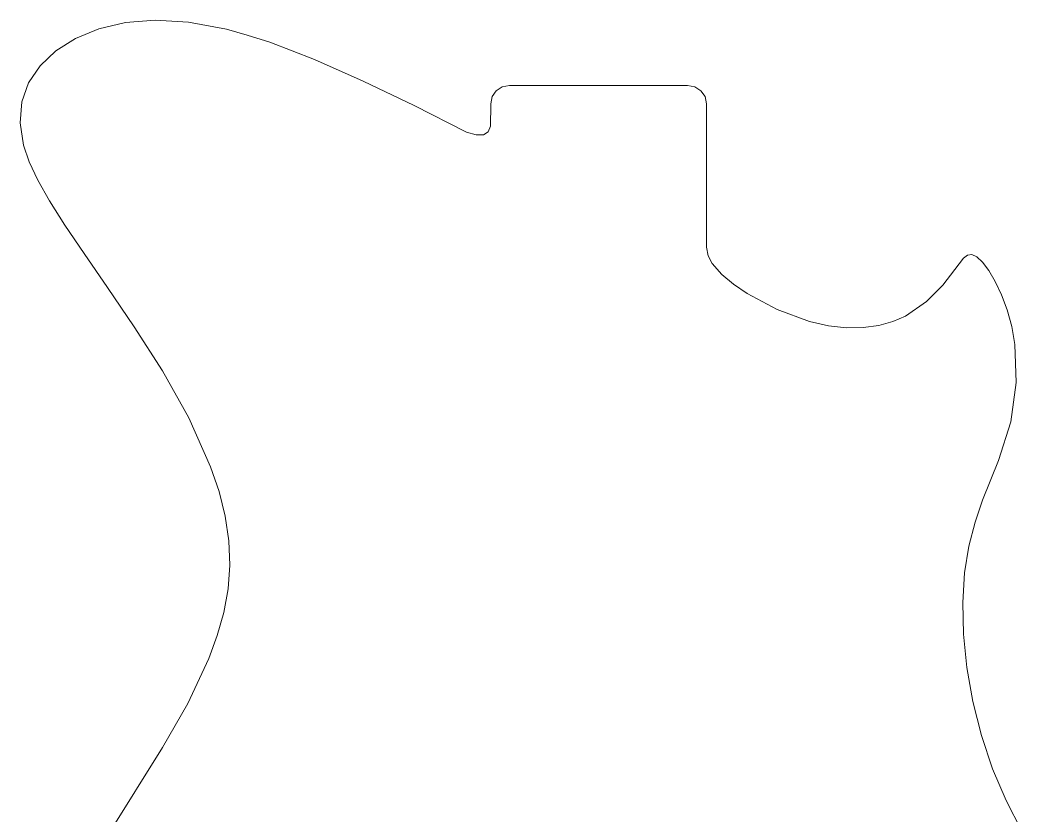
# Model space of a CAD drawing. Extents: x 533 to 632, y 303 to 428.
# Drawn here: x 533.9 to 612, y 366 to 428.1 of the extents above; entities that cross this region are included whole.
import ezdxf

# ---------------------------------------------------------------- set-up
doc = ezdxf.new("R2010")
doc.units = 0
doc.header["$MEASUREMENT"] = 0
doc.layers.add('Layer 1', color=7, linetype='Continuous', lineweight=0)

# ---------------------------------------------------------------- blocks, each defined once
blk = doc.blocks.new('Block_1')
at = {"layer": 'Layer 1'}
h = blk.add_hatch(color=255, dxfattribs=at)
h.dxf.hatch_style = 2
edge = h.paths.add_edge_path()
edge.add_spline(control_points=[(539.999, 427.394), (539.999, 427.394), (542.072, 427.882), (542.072, 427.882)], knot_values=[0, 0, 0, 0, 1, 1, 1, 1], degree=3, periodic=0)
edge.add_line((542.072, 427.882), (539.999, 427.394))
h = blk.add_hatch(color=255, dxfattribs=at)
h.dxf.hatch_style = 2
edge = h.paths.add_edge_path()
edge.add_spline(control_points=[(542.072, 427.882), (542.072, 427.882), (544.387, 428.069), (544.387, 428.069)], knot_values=[0, 0, 0, 0, 1, 1, 1, 1], degree=3, periodic=0)
edge.add_line((544.387, 428.069), (542.072, 427.882))
h = blk.add_hatch(color=255, dxfattribs=at)
h.dxf.hatch_style = 2
edge = h.paths.add_edge_path()
edge.add_spline(control_points=[(544.387, 428.069), (544.387, 428.069), (546.992, 427.908), (546.992, 427.908)], knot_values=[0, 0, 0, 0, 1, 1, 1, 1], degree=3, periodic=0)
edge.add_line((546.992, 427.908), (544.387, 428.069))
h = blk.add_hatch(color=255, dxfattribs=at)
h.dxf.hatch_style = 2
edge = h.paths.add_edge_path()
edge.add_spline(control_points=[(546.992, 427.908), (546.992, 427.908), (549.951, 427.347), (549.951, 427.347)], knot_values=[0, 0, 0, 0, 1, 1, 1, 1], degree=3, periodic=0)
edge.add_line((549.951, 427.347), (546.992, 427.908))
h = blk.add_hatch(color=255, dxfattribs=at)
h.dxf.hatch_style = 2
edge = h.paths.add_edge_path()
edge.add_spline(control_points=[(538.179, 426.644), (538.179, 426.644), (539.999, 427.394), (539.999, 427.394)], knot_values=[0, 0, 0, 0, 1, 1, 1, 1], degree=3, periodic=0)
edge.add_line((539.999, 427.394), (538.179, 426.644))
h = blk.add_hatch(color=255, dxfattribs=at)
h.dxf.hatch_style = 2
edge = h.paths.add_edge_path()
edge.add_spline(control_points=[(549.951, 427.347), (549.951, 427.347), (551.583, 426.901), (551.583, 426.901)], knot_values=[0, 0, 0, 0, 1, 1, 1, 1], degree=3, periodic=0)
edge.add_line((551.583, 426.901), (549.951, 427.347))
h = blk.add_hatch(color=255, dxfattribs=at)
h.dxf.hatch_style = 2
edge = h.paths.add_edge_path()
edge.add_spline(control_points=[(551.583, 426.901), (551.583, 426.901), (553.329, 426.335), (553.329, 426.335)], knot_values=[0, 0, 0, 0, 1, 1, 1, 1], degree=3, periodic=0)
edge.add_line((553.329, 426.335), (551.583, 426.901))
h = blk.add_hatch(color=255, dxfattribs=at)
h.dxf.hatch_style = 2
edge = h.paths.add_edge_path()
edge.add_spline(control_points=[(536.641, 425.666), (536.641, 425.666), (538.179, 426.644), (538.179, 426.644)], knot_values=[0, 0, 0, 0, 1, 1, 1, 1], degree=3, periodic=0)
edge.add_line((538.179, 426.644), (536.641, 425.666))
h = blk.add_hatch(color=255, dxfattribs=at)
h.dxf.hatch_style = 2
edge = h.paths.add_edge_path()
edge.add_spline(control_points=[(553.329, 426.335), (553.329, 426.335), (556.822, 424.99), (556.822, 424.99)], knot_values=[0, 0, 0, 0, 1, 1, 1, 1], degree=3, periodic=0)
edge.add_line((556.822, 424.99), (553.329, 426.335))
h = blk.add_hatch(color=255, dxfattribs=at)
h.dxf.hatch_style = 2
edge = h.paths.add_edge_path()
edge.add_spline(control_points=[(535.413, 424.496), (535.413, 424.496), (536.641, 425.666), (536.641, 425.666)], knot_values=[0, 0, 0, 0, 1, 1, 1, 1], degree=3, periodic=0)
edge.add_line((536.641, 425.666), (535.413, 424.496))
h = blk.add_hatch(color=255, dxfattribs=at)
h.dxf.hatch_style = 2
edge = h.paths.add_edge_path()
edge.add_spline(control_points=[(534.523, 423.164), (534.523, 423.164), (535.413, 424.496), (535.413, 424.496)], knot_values=[0, 0, 0, 0, 1, 1, 1, 1], degree=3, periodic=0)
edge.add_line((535.413, 424.496), (534.523, 423.164))
h = blk.add_hatch(color=255, dxfattribs=at)
h.dxf.hatch_style = 2
edge = h.paths.add_edge_path()
edge.add_spline(control_points=[(556.822, 424.99), (556.822, 424.99), (560.615, 423.314), (560.615, 423.314)], knot_values=[0, 0, 0, 0, 1, 1, 1, 1], degree=3, periodic=0)
edge.add_line((560.615, 423.314), (556.822, 424.99))
h = blk.add_hatch(color=255, dxfattribs=at)
h.dxf.hatch_style = 2
edge = h.paths.add_edge_path()
edge.add_spline(control_points=[(533.995, 421.684), (533.995, 421.684), (534.523, 423.164), (534.523, 423.164)], knot_values=[0, 0, 0, 0, 1, 1, 1, 1], degree=3, periodic=0)
edge.add_line((534.523, 423.164), (533.995, 421.684))
h = blk.add_hatch(color=255, dxfattribs=at)
h.dxf.hatch_style = 2
edge = h.paths.add_edge_path()
edge.add_spline(control_points=[(560.615, 423.314), (560.615, 423.314), (564.604, 421.398), (564.604, 421.398)], knot_values=[0, 0, 0, 0, 1, 1, 1, 1], degree=3, periodic=0)
edge.add_line((564.604, 421.398), (560.615, 423.314))
h = blk.add_hatch(color=255, dxfattribs=at)
h.dxf.hatch_style = 2
edge = h.paths.add_edge_path()
edge.add_spline(control_points=[(571.006, 422.555), (571.006, 422.555), (571.472, 422.858), (571.472, 422.858)], knot_values=[0, 0, 0, 0, 1, 1, 1, 1], degree=3, periodic=0)
edge.add_line((571.472, 422.858), (571.006, 422.555))
h = blk.add_hatch(color=255, dxfattribs=at)
h.dxf.hatch_style = 2
edge = h.paths.add_edge_path()
edge.add_spline(control_points=[(571.472, 422.858), (571.472, 422.858), (572.035, 422.97), (572.035, 422.97)], knot_values=[0, 0, 0, 0, 1, 1, 1, 1], degree=3, periodic=0)
edge.add_line((572.035, 422.97), (571.472, 422.858))
h = blk.add_hatch(color=255, dxfattribs=at)
h.dxf.hatch_style = 2
edge = h.paths.add_edge_path()
edge.add_spline(control_points=[(572.035, 422.97), (572.035, 422.97), (572.116, 422.969), (572.116, 422.969)], knot_values=[0, 0, 0, 0, 1, 1, 1, 1], degree=3, periodic=0)
edge.add_line((572.116, 422.969), (572.035, 422.97))
h = blk.add_hatch(color=255, dxfattribs=at)
h.dxf.hatch_style = 2
edge = h.paths.add_edge_path()
edge.add_spline(control_points=[(572.116, 422.969), (572.116, 422.969), (585.901, 422.969), (585.901, 422.969)], knot_values=[0, 0, 0, 0, 1, 1, 1, 1], degree=3, periodic=0)
edge.add_line((585.901, 422.969), (572.116, 422.969))
h = blk.add_hatch(color=255, dxfattribs=at)
h.dxf.hatch_style = 2
edge = h.paths.add_edge_path()
edge.add_spline(control_points=[(585.901, 422.969), (585.901, 422.969), (585.929, 422.969), (585.929, 422.969)], knot_values=[0, 0, 0, 0, 1, 1, 1, 1], degree=3, periodic=0)
edge.add_line((585.929, 422.969), (585.901, 422.969))
h = blk.add_hatch(color=255, dxfattribs=at)
h.dxf.hatch_style = 2
edge = h.paths.add_edge_path()
edge.add_spline(control_points=[(585.929, 422.969), (585.929, 422.969), (586.495, 422.86), (586.495, 422.86)], knot_values=[0, 0, 0, 0, 1, 1, 1, 1], degree=3, periodic=0)
edge.add_line((586.495, 422.86), (585.929, 422.969))
h = blk.add_hatch(color=255, dxfattribs=at)
h.dxf.hatch_style = 2
edge = h.paths.add_edge_path()
edge.add_spline(control_points=[(586.495, 422.86), (586.495, 422.86), (586.964, 422.557), (586.964, 422.557)], knot_values=[0, 0, 0, 0, 1, 1, 1, 1], degree=3, periodic=0)
edge.add_line((586.964, 422.557), (586.495, 422.86))
h = blk.add_hatch(color=255, dxfattribs=at)
h.dxf.hatch_style = 2
edge = h.paths.add_edge_path()
edge.add_spline(control_points=[(570.573, 421.536), (570.573, 421.536), (570.689, 422.1), (570.689, 422.1)], knot_values=[0, 0, 0, 0, 1, 1, 1, 1], degree=3, periodic=0)
edge.add_line((570.689, 422.1), (570.573, 421.536))
h = blk.add_hatch(color=255, dxfattribs=at)
h.dxf.hatch_style = 2
edge = h.paths.add_edge_path()
edge.add_spline(control_points=[(570.689, 422.1), (570.689, 422.1), (571.006, 422.555), (571.006, 422.555)], knot_values=[0, 0, 0, 0, 1, 1, 1, 1], degree=3, periodic=0)
edge.add_line((571.006, 422.555), (570.689, 422.1))
h = blk.add_hatch(color=255, dxfattribs=at)
h.dxf.hatch_style = 2
edge = h.paths.add_edge_path()
edge.add_spline(control_points=[(586.964, 422.557), (586.964, 422.557), (587.284, 422.102), (587.284, 422.102)], knot_values=[0, 0, 0, 0, 1, 1, 1, 1], degree=3, periodic=0)
edge.add_line((587.284, 422.102), (586.964, 422.557))
h = blk.add_hatch(color=255, dxfattribs=at)
h.dxf.hatch_style = 2
edge = h.paths.add_edge_path()
edge.add_spline(control_points=[(587.284, 422.102), (587.284, 422.102), (587.401, 421.536), (587.401, 421.536)], knot_values=[0, 0, 0, 0, 1, 1, 1, 1], degree=3, periodic=0)
edge.add_line((587.401, 421.536), (587.284, 422.102))
h = blk.add_hatch(color=255, dxfattribs=at)
h.dxf.hatch_style = 2
edge = h.paths.add_edge_path()
edge.add_spline(control_points=[(533.855, 420.063), (533.855, 420.063), (533.995, 421.684), (533.995, 421.684)], knot_values=[0, 0, 0, 0, 1, 1, 1, 1], degree=3, periodic=0)
edge.add_line((533.995, 421.684), (533.855, 420.063))
h = blk.add_hatch(color=255, dxfattribs=at)
h.dxf.hatch_style = 2
edge = h.paths.add_edge_path()
edge.add_spline(control_points=[(564.604, 421.398), (564.604, 421.398), (568.682, 419.332), (568.682, 419.332)], knot_values=[0, 0, 0, 0, 1, 1, 1, 1], degree=3, periodic=0)
edge.add_line((568.682, 419.332), (564.604, 421.398))
h = blk.add_hatch(color=255, dxfattribs=at)
h.dxf.hatch_style = 2
edge = h.paths.add_edge_path()
edge.add_spline(control_points=[(570.549, 419.8), (570.549, 419.8), (570.574, 421.483), (570.574, 421.483)], knot_values=[0, 0, 0, 0, 1, 1, 1, 1], degree=3, periodic=0)
edge.add_line((570.574, 421.483), (570.549, 419.8))
h = blk.add_hatch(color=255, dxfattribs=at)
h.dxf.hatch_style = 2
edge = h.paths.add_edge_path()
edge.add_spline(control_points=[(570.574, 421.483), (570.574, 421.483), (570.573, 421.536), (570.573, 421.536)], knot_values=[0, 0, 0, 0, 1, 1, 1, 1], degree=3, periodic=0)
edge.add_line((570.573, 421.536), (570.574, 421.483))
h = blk.add_hatch(color=255, dxfattribs=at)
h.dxf.hatch_style = 2
edge = h.paths.add_edge_path()
edge.add_spline(control_points=[(587.401, 421.536), (587.401, 421.536), (587.401, 410.366), (587.401, 410.366)], knot_values=[0, 0, 0, 0, 1, 1, 1, 1], degree=3, periodic=0)
edge.add_line((587.401, 410.366), (587.401, 421.536))
h = blk.add_hatch(color=255, dxfattribs=at)
h.dxf.hatch_style = 2
edge = h.paths.add_edge_path()
edge.add_spline(control_points=[(534.124, 418.308), (534.124, 418.308), (533.855, 420.063), (533.855, 420.063)], knot_values=[0, 0, 0, 0, 1, 1, 1, 1], degree=3, periodic=0)
edge.add_line((533.855, 420.063), (534.124, 418.308))
h = blk.add_hatch(color=255, dxfattribs=at)
h.dxf.hatch_style = 2
edge = h.paths.add_edge_path()
edge.add_spline(control_points=[(570.374, 419.343), (570.374, 419.343), (570.549, 419.8), (570.549, 419.8)], knot_values=[0, 0, 0, 0, 1, 1, 1, 1], degree=3, periodic=0)
edge.add_line((570.549, 419.8), (570.374, 419.343))
h = blk.add_hatch(color=255, dxfattribs=at)
h.dxf.hatch_style = 2
edge = h.paths.add_edge_path()
edge.add_spline(control_points=[(568.682, 419.332), (568.682, 419.332), (569.441, 419.109), (569.441, 419.109)], knot_values=[0, 0, 0, 0, 1, 1, 1, 1], degree=3, periodic=0)
edge.add_line((569.441, 419.109), (568.682, 419.332))
h = blk.add_hatch(color=255, dxfattribs=at)
h.dxf.hatch_style = 2
edge = h.paths.add_edge_path()
edge.add_spline(control_points=[(569.441, 419.109), (569.441, 419.109), (570.005, 419.113), (570.005, 419.113)], knot_values=[0, 0, 0, 0, 1, 1, 1, 1], degree=3, periodic=0)
edge.add_line((570.005, 419.113), (569.441, 419.109))
h = blk.add_hatch(color=255, dxfattribs=at)
h.dxf.hatch_style = 2
edge = h.paths.add_edge_path()
edge.add_spline(control_points=[(570.005, 419.113), (570.005, 419.113), (570.374, 419.343), (570.374, 419.343)], knot_values=[0, 0, 0, 0, 1, 1, 1, 1], degree=3, periodic=0)
edge.add_line((570.374, 419.343), (570.005, 419.113))
h = blk.add_hatch(color=255, dxfattribs=at)
h.dxf.hatch_style = 2
edge = h.paths.add_edge_path()
edge.add_spline(control_points=[(534.563, 417.017), (534.563, 417.017), (534.124, 418.308), (534.124, 418.308)], knot_values=[0, 0, 0, 0, 1, 1, 1, 1], degree=3, periodic=0)
edge.add_line((534.124, 418.308), (534.563, 417.017))
h = blk.add_hatch(color=255, dxfattribs=at)
h.dxf.hatch_style = 2
edge = h.paths.add_edge_path()
edge.add_spline(control_points=[(535.232, 415.596), (535.232, 415.596), (534.563, 417.017), (534.563, 417.017)], knot_values=[0, 0, 0, 0, 1, 1, 1, 1], degree=3, periodic=0)
edge.add_line((534.563, 417.017), (535.232, 415.596))
h = blk.add_hatch(color=255, dxfattribs=at)
h.dxf.hatch_style = 2
edge = h.paths.add_edge_path()
edge.add_spline(control_points=[(536.153, 413.976), (536.153, 413.976), (535.232, 415.596), (535.232, 415.596)], knot_values=[0, 0, 0, 0, 1, 1, 1, 1], degree=3, periodic=0)
edge.add_line((535.232, 415.596), (536.153, 413.976))
h = blk.add_hatch(color=255, dxfattribs=at)
h.dxf.hatch_style = 2
edge = h.paths.add_edge_path()
edge.add_spline(control_points=[(537.35, 412.086), (537.35, 412.086), (536.153, 413.976), (536.153, 413.976)], knot_values=[0, 0, 0, 0, 1, 1, 1, 1], degree=3, periodic=0)
edge.add_line((536.153, 413.976), (537.35, 412.086))
h = blk.add_hatch(color=255, dxfattribs=at)
h.dxf.hatch_style = 2
edge = h.paths.add_edge_path()
edge.add_spline(control_points=[(538.847, 409.857), (538.847, 409.857), (537.35, 412.086), (537.35, 412.086)], knot_values=[0, 0, 0, 0, 1, 1, 1, 1], degree=3, periodic=0)
edge.add_line((537.35, 412.086), (538.847, 409.857))
h = blk.add_hatch(color=255, dxfattribs=at)
h.dxf.hatch_style = 2
edge = h.paths.add_edge_path()
edge.add_spline(control_points=[(587.401, 410.366), (587.401, 410.366), (587.533, 409.693), (587.533, 409.693)], knot_values=[0, 0, 0, 0, 1, 1, 1, 1], degree=3, periodic=0)
edge.add_line((587.533, 409.693), (587.401, 410.366))
h = blk.add_hatch(color=255, dxfattribs=at)
h.dxf.hatch_style = 2
edge = h.paths.add_edge_path()
edge.add_spline(control_points=[(540.667, 407.218), (540.667, 407.218), (538.847, 409.857), (538.847, 409.857)], knot_values=[0, 0, 0, 0, 1, 1, 1, 1], degree=3, periodic=0)
edge.add_line((538.847, 409.857), (540.667, 407.218))
h = blk.add_hatch(color=255, dxfattribs=at)
h.dxf.hatch_style = 2
edge = h.paths.add_edge_path()
edge.add_spline(control_points=[(587.533, 409.693), (587.533, 409.693), (587.853, 409.091), (587.853, 409.091)], knot_values=[0, 0, 0, 0, 1, 1, 1, 1], degree=3, periodic=0)
edge.add_line((587.853, 409.091), (587.533, 409.693))
h = blk.add_hatch(color=255, dxfattribs=at)
h.dxf.hatch_style = 2
edge = h.paths.add_edge_path()
edge.add_spline(control_points=[(607.453, 409.499), (607.453, 409.499), (607.77, 409.732), (607.77, 409.732)], knot_values=[0, 0, 0, 0, 1, 1, 1, 1], degree=3, periodic=0)
edge.add_line((607.77, 409.732), (607.453, 409.499))
h = blk.add_hatch(color=255, dxfattribs=at)
h.dxf.hatch_style = 2
edge = h.paths.add_edge_path()
edge.add_spline(control_points=[(607.77, 409.732), (607.77, 409.732), (608.104, 409.781), (608.104, 409.781)], knot_values=[0, 0, 0, 0, 1, 1, 1, 1], degree=3, periodic=0)
edge.add_line((608.104, 409.781), (607.77, 409.732))
h = blk.add_hatch(color=255, dxfattribs=at)
h.dxf.hatch_style = 2
edge = h.paths.add_edge_path()
edge.add_spline(control_points=[(608.104, 409.781), (608.104, 409.781), (608.48, 409.615), (608.48, 409.615)], knot_values=[0, 0, 0, 0, 1, 1, 1, 1], degree=3, periodic=0)
edge.add_line((608.48, 409.615), (608.104, 409.781))
h = blk.add_hatch(color=255, dxfattribs=at)
h.dxf.hatch_style = 2
edge = h.paths.add_edge_path()
edge.add_spline(control_points=[(608.48, 409.615), (608.48, 409.615), (608.921, 409.202), (608.921, 409.202)], knot_values=[0, 0, 0, 0, 1, 1, 1, 1], degree=3, periodic=0)
edge.add_line((608.921, 409.202), (608.48, 409.615))
h = blk.add_hatch(color=255, dxfattribs=at)
h.dxf.hatch_style = 2
edge = h.paths.add_edge_path()
edge.add_spline(control_points=[(587.853, 409.091), (587.853, 409.091), (588.601, 408.234), (588.601, 408.234)], knot_values=[0, 0, 0, 0, 1, 1, 1, 1], degree=3, periodic=0)
edge.add_line((588.601, 408.234), (587.853, 409.091))
h = blk.add_hatch(color=255, dxfattribs=at)
h.dxf.hatch_style = 2
edge = h.paths.add_edge_path()
edge.add_spline(control_points=[(606.762, 408.619), (606.762, 408.619), (607.453, 409.499), (607.453, 409.499)], knot_values=[0, 0, 0, 0, 1, 1, 1, 1], degree=3, periodic=0)
edge.add_line((607.453, 409.499), (606.762, 408.619))
h = blk.add_hatch(color=255, dxfattribs=at)
h.dxf.hatch_style = 2
edge = h.paths.add_edge_path()
edge.add_spline(control_points=[(608.921, 409.202), (608.921, 409.202), (609.413, 408.552), (609.413, 408.552)], knot_values=[0, 0, 0, 0, 1, 1, 1, 1], degree=3, periodic=0)
edge.add_line((609.413, 408.552), (608.921, 409.202))
h = blk.add_hatch(color=255, dxfattribs=at)
h.dxf.hatch_style = 2
edge = h.paths.add_edge_path()
edge.add_spline(control_points=[(588.601, 408.234), (588.601, 408.234), (589.514, 407.466), (589.514, 407.466)], knot_values=[0, 0, 0, 0, 1, 1, 1, 1], degree=3, periodic=0)
edge.add_line((589.514, 407.466), (588.601, 408.234))
h = blk.add_hatch(color=255, dxfattribs=at)
h.dxf.hatch_style = 2
edge = h.paths.add_edge_path()
edge.add_spline(control_points=[(605.834, 407.407), (605.834, 407.407), (606.762, 408.619), (606.762, 408.619)], knot_values=[0, 0, 0, 0, 1, 1, 1, 1], degree=3, periodic=0)
edge.add_line((606.762, 408.619), (605.834, 407.407))
h = blk.add_hatch(color=255, dxfattribs=at)
h.dxf.hatch_style = 2
edge = h.paths.add_edge_path()
edge.add_spline(control_points=[(609.413, 408.552), (609.413, 408.552), (609.922, 407.694), (609.922, 407.694)], knot_values=[0, 0, 0, 0, 1, 1, 1, 1], degree=3, periodic=0)
edge.add_line((609.922, 407.694), (609.413, 408.552))
h = blk.add_hatch(color=255, dxfattribs=at)
h.dxf.hatch_style = 2
edge = h.paths.add_edge_path()
edge.add_spline(control_points=[(542.768, 404.147), (542.768, 404.147), (540.667, 407.218), (540.667, 407.218)], knot_values=[0, 0, 0, 0, 1, 1, 1, 1], degree=3, periodic=0)
edge.add_line((540.667, 407.218), (542.768, 404.147))
h = blk.add_hatch(color=255, dxfattribs=at)
h.dxf.hatch_style = 2
edge = h.paths.add_edge_path()
edge.add_spline(control_points=[(589.514, 407.466), (589.514, 407.466), (590.565, 406.743), (590.565, 406.743)], knot_values=[0, 0, 0, 0, 1, 1, 1, 1], degree=3, periodic=0)
edge.add_line((590.565, 406.743), (589.514, 407.466))
h = blk.add_hatch(color=255, dxfattribs=at)
h.dxf.hatch_style = 2
edge = h.paths.add_edge_path()
edge.add_spline(control_points=[(604.565, 406.116), (604.565, 406.116), (605.834, 407.407), (605.834, 407.407)], knot_values=[0, 0, 0, 0, 1, 1, 1, 1], degree=3, periodic=0)
edge.add_line((605.834, 407.407), (604.565, 406.116))
h = blk.add_hatch(color=255, dxfattribs=at)
h.dxf.hatch_style = 2
edge = h.paths.add_edge_path()
edge.add_spline(control_points=[(609.922, 407.694), (609.922, 407.694), (610.414, 406.659), (610.414, 406.659)], knot_values=[0, 0, 0, 0, 1, 1, 1, 1], degree=3, periodic=0)
edge.add_line((610.414, 406.659), (609.922, 407.694))
h = blk.add_hatch(color=255, dxfattribs=at)
h.dxf.hatch_style = 2
edge = h.paths.add_edge_path()
edge.add_spline(control_points=[(590.565, 406.743), (590.565, 406.743), (592.923, 405.492), (592.923, 405.492)], knot_values=[0, 0, 0, 0, 1, 1, 1, 1], degree=3, periodic=0)
edge.add_line((592.923, 405.492), (590.565, 406.743))
h = blk.add_hatch(color=255, dxfattribs=at)
h.dxf.hatch_style = 2
edge = h.paths.add_edge_path()
edge.add_spline(control_points=[(610.414, 406.659), (610.414, 406.659), (610.855, 405.474), (610.855, 405.474)], knot_values=[0, 0, 0, 0, 1, 1, 1, 1], degree=3, periodic=0)
edge.add_line((610.855, 405.474), (610.414, 406.659))
h = blk.add_hatch(color=255, dxfattribs=at)
h.dxf.hatch_style = 2
edge = h.paths.add_edge_path()
edge.add_spline(control_points=[(602.911, 404.99), (602.911, 404.99), (604.565, 406.116), (604.565, 406.116)], knot_values=[0, 0, 0, 0, 1, 1, 1, 1], degree=3, periodic=0)
edge.add_line((604.565, 406.116), (602.911, 404.99))
h = blk.add_hatch(color=255, dxfattribs=at)
h.dxf.hatch_style = 2
edge = h.paths.add_edge_path()
edge.add_spline(control_points=[(592.923, 405.492), (592.923, 405.492), (595.421, 404.58), (595.421, 404.58)], knot_values=[0, 0, 0, 0, 1, 1, 1, 1], degree=3, periodic=0)
edge.add_line((595.421, 404.58), (592.923, 405.492))
h = blk.add_hatch(color=255, dxfattribs=at)
h.dxf.hatch_style = 2
edge = h.paths.add_edge_path()
edge.add_spline(control_points=[(601.925, 404.564), (601.925, 404.564), (602.911, 404.99), (602.911, 404.99)], knot_values=[0, 0, 0, 0, 1, 1, 1, 1], degree=3, periodic=0)
edge.add_line((602.911, 404.99), (601.925, 404.564))
h = blk.add_hatch(color=255, dxfattribs=at)
h.dxf.hatch_style = 2
edge = h.paths.add_edge_path()
edge.add_spline(control_points=[(610.855, 405.474), (610.855, 405.474), (611.211, 404.172), (611.211, 404.172)], knot_values=[0, 0, 0, 0, 1, 1, 1, 1], degree=3, periodic=0)
edge.add_line((611.211, 404.172), (610.855, 405.474))
h = blk.add_hatch(color=255, dxfattribs=at)
h.dxf.hatch_style = 2
edge = h.paths.add_edge_path()
edge.add_spline(control_points=[(544.956, 400.727), (544.956, 400.727), (542.768, 404.147), (542.768, 404.147)], knot_values=[0, 0, 0, 0, 1, 1, 1, 1], degree=3, periodic=0)
edge.add_line((542.768, 404.147), (544.956, 400.727))
h = blk.add_hatch(color=255, dxfattribs=at)
h.dxf.hatch_style = 2
edge = h.paths.add_edge_path()
edge.add_spline(control_points=[(595.421, 404.58), (595.421, 404.58), (596.923, 404.24), (596.923, 404.24)], knot_values=[0, 0, 0, 0, 1, 1, 1, 1], degree=3, periodic=0)
edge.add_line((596.923, 404.24), (595.421, 404.58))
h = blk.add_hatch(color=255, dxfattribs=at)
h.dxf.hatch_style = 2
edge = h.paths.add_edge_path()
edge.add_spline(control_points=[(596.923, 404.24), (596.923, 404.24), (598.327, 404.084), (598.327, 404.084)], knot_values=[0, 0, 0, 0, 1, 1, 1, 1], degree=3, periodic=0)
edge.add_line((598.327, 404.084), (596.923, 404.24))
h = blk.add_hatch(color=255, dxfattribs=at)
h.dxf.hatch_style = 2
edge = h.paths.add_edge_path()
edge.add_spline(control_points=[(598.327, 404.084), (598.327, 404.084), (599.63, 404.096), (599.63, 404.096)], knot_values=[0, 0, 0, 0, 1, 1, 1, 1], degree=3, periodic=0)
edge.add_line((599.63, 404.096), (598.327, 404.084))
h = blk.add_hatch(color=255, dxfattribs=at)
h.dxf.hatch_style = 2
edge = h.paths.add_edge_path()
edge.add_spline(control_points=[(599.63, 404.096), (599.63, 404.096), (600.83, 404.261), (600.83, 404.261)], knot_values=[0, 0, 0, 0, 1, 1, 1, 1], degree=3, periodic=0)
edge.add_line((600.83, 404.261), (599.63, 404.096))
h = blk.add_hatch(color=255, dxfattribs=at)
h.dxf.hatch_style = 2
edge = h.paths.add_edge_path()
edge.add_spline(control_points=[(600.83, 404.261), (600.83, 404.261), (601.925, 404.564), (601.925, 404.564)], knot_values=[0, 0, 0, 0, 1, 1, 1, 1], degree=3, periodic=0)
edge.add_line((601.925, 404.564), (600.83, 404.261))
h = blk.add_hatch(color=255, dxfattribs=at)
h.dxf.hatch_style = 2
edge = h.paths.add_edge_path()
edge.add_spline(control_points=[(611.211, 404.172), (611.211, 404.172), (611.453, 402.779), (611.453, 402.779)], knot_values=[0, 0, 0, 0, 1, 1, 1, 1], degree=3, periodic=0)
edge.add_line((611.453, 402.779), (611.211, 404.172))
h = blk.add_hatch(color=255, dxfattribs=at)
h.dxf.hatch_style = 2
edge = h.paths.add_edge_path()
edge.add_spline(control_points=[(611.453, 402.779), (611.453, 402.779), (611.558, 399.812), (611.558, 399.812)], knot_values=[0, 0, 0, 0, 1, 1, 1, 1], degree=3, periodic=0)
edge.add_line((611.558, 399.812), (611.453, 402.779))
h = blk.add_hatch(color=255, dxfattribs=at)
h.dxf.hatch_style = 2
edge = h.paths.add_edge_path()
edge.add_spline(control_points=[(547.011, 397.061), (547.011, 397.061), (544.956, 400.727), (544.956, 400.727)], knot_values=[0, 0, 0, 0, 1, 1, 1, 1], degree=3, periodic=0)
edge.add_line((544.956, 400.727), (547.011, 397.061))
h = blk.add_hatch(color=255, dxfattribs=at)
h.dxf.hatch_style = 2
edge = h.paths.add_edge_path()
edge.add_spline(control_points=[(611.558, 399.812), (611.558, 399.812), (611.14, 396.744), (611.14, 396.744)], knot_values=[0, 0, 0, 0, 1, 1, 1, 1], degree=3, periodic=0)
edge.add_line((611.14, 396.744), (611.558, 399.812))
h = blk.add_hatch(color=255, dxfattribs=at)
h.dxf.hatch_style = 2
edge = h.paths.add_edge_path()
edge.add_spline(control_points=[(548.719, 393.247), (548.719, 393.247), (547.011, 397.061), (547.011, 397.061)], knot_values=[0, 0, 0, 0, 1, 1, 1, 1], degree=3, periodic=0)
edge.add_line((547.011, 397.061), (548.719, 393.247))
h = blk.add_hatch(color=255, dxfattribs=at)
h.dxf.hatch_style = 2
edge = h.paths.add_edge_path()
edge.add_spline(control_points=[(611.14, 396.744), (611.14, 396.744), (610.187, 393.727), (610.187, 393.727)], knot_values=[0, 0, 0, 0, 1, 1, 1, 1], degree=3, periodic=0)
edge.add_line((610.187, 393.727), (611.14, 396.744))
h = blk.add_hatch(color=255, dxfattribs=at)
h.dxf.hatch_style = 2
edge = h.paths.add_edge_path()
edge.add_spline(control_points=[(549.374, 391.317), (549.374, 391.317), (548.719, 393.247), (548.719, 393.247)], knot_values=[0, 0, 0, 0, 1, 1, 1, 1], degree=3, periodic=0)
edge.add_line((548.719, 393.247), (549.374, 391.317))
h = blk.add_hatch(color=255, dxfattribs=at)
h.dxf.hatch_style = 2
edge = h.paths.add_edge_path()
edge.add_spline(control_points=[(610.187, 393.727), (610.187, 393.727), (608.938, 390.629), (608.938, 390.629)], knot_values=[0, 0, 0, 0, 1, 1, 1, 1], degree=3, periodic=0)
edge.add_line((608.938, 390.629), (610.187, 393.727))
h = blk.add_hatch(color=255, dxfattribs=at)
h.dxf.hatch_style = 2
edge = h.paths.add_edge_path()
edge.add_spline(control_points=[(549.86, 389.388), (549.86, 389.388), (549.374, 391.317), (549.374, 391.317)], knot_values=[0, 0, 0, 0, 1, 1, 1, 1], degree=3, periodic=0)
edge.add_line((549.374, 391.317), (549.86, 389.388))
h = blk.add_hatch(color=255, dxfattribs=at)
h.dxf.hatch_style = 2
edge = h.paths.add_edge_path()
edge.add_spline(control_points=[(608.938, 390.629), (608.938, 390.629), (608.346, 388.929), (608.346, 388.929)], knot_values=[0, 0, 0, 0, 1, 1, 1, 1], degree=3, periodic=0)
edge.add_line((608.346, 388.929), (608.938, 390.629))
h = blk.add_hatch(color=255, dxfattribs=at)
h.dxf.hatch_style = 2
edge = h.paths.add_edge_path()
edge.add_spline(control_points=[(550.151, 387.472), (550.151, 387.472), (549.86, 389.388), (549.86, 389.388)], knot_values=[0, 0, 0, 0, 1, 1, 1, 1], degree=3, periodic=0)
edge.add_line((549.86, 389.388), (550.151, 387.472))
h = blk.add_hatch(color=255, dxfattribs=at)
h.dxf.hatch_style = 2
edge = h.paths.add_edge_path()
edge.add_spline(control_points=[(608.346, 388.929), (608.346, 388.929), (607.854, 387.063), (607.854, 387.063)], knot_values=[0, 0, 0, 0, 1, 1, 1, 1], degree=3, periodic=0)
edge.add_line((607.854, 387.063), (608.346, 388.929))
h = blk.add_hatch(color=255, dxfattribs=at)
h.dxf.hatch_style = 2
edge = h.paths.add_edge_path()
edge.add_spline(control_points=[(550.222, 385.582), (550.222, 385.582), (550.151, 387.472), (550.151, 387.472)], knot_values=[0, 0, 0, 0, 1, 1, 1, 1], degree=3, periodic=0)
edge.add_line((550.151, 387.472), (550.222, 385.582))
h = blk.add_hatch(color=255, dxfattribs=at)
h.dxf.hatch_style = 2
edge = h.paths.add_edge_path()
edge.add_spline(control_points=[(607.854, 387.063), (607.854, 387.063), (607.521, 384.981), (607.521, 384.981)], knot_values=[0, 0, 0, 0, 1, 1, 1, 1], degree=3, periodic=0)
edge.add_line((607.521, 384.981), (607.854, 387.063))
h = blk.add_hatch(color=255, dxfattribs=at)
h.dxf.hatch_style = 2
edge = h.paths.add_edge_path()
edge.add_spline(control_points=[(550.079, 383.72), (550.079, 383.72), (550.222, 385.582), (550.222, 385.582)], knot_values=[0, 0, 0, 0, 1, 1, 1, 1], degree=3, periodic=0)
edge.add_line((550.222, 385.582), (550.079, 383.72))
h = blk.add_hatch(color=255, dxfattribs=at)
h.dxf.hatch_style = 2
edge = h.paths.add_edge_path()
edge.add_spline(control_points=[(607.521, 384.981), (607.521, 384.981), (607.385, 382.671), (607.385, 382.671)], knot_values=[0, 0, 0, 0, 1, 1, 1, 1], degree=3, periodic=0)
edge.add_line((607.385, 382.671), (607.521, 384.981))
h = blk.add_hatch(color=255, dxfattribs=at)
h.dxf.hatch_style = 2
edge = h.paths.add_edge_path()
edge.add_spline(control_points=[(549.744, 381.885), (549.744, 381.885), (550.079, 383.72), (550.079, 383.72)], knot_values=[0, 0, 0, 0, 1, 1, 1, 1], degree=3, periodic=0)
edge.add_line((550.079, 383.72), (549.744, 381.885))
h = blk.add_hatch(color=255, dxfattribs=at)
h.dxf.hatch_style = 2
edge = h.paths.add_edge_path()
edge.add_spline(control_points=[(607.385, 382.671), (607.385, 382.671), (607.45, 380.186), (607.45, 380.186)], knot_values=[0, 0, 0, 0, 1, 1, 1, 1], degree=3, periodic=0)
edge.add_line((607.45, 380.186), (607.385, 382.671))
h = blk.add_hatch(color=255, dxfattribs=at)
h.dxf.hatch_style = 2
edge = h.paths.add_edge_path()
edge.add_spline(control_points=[(549.24, 380.076), (549.24, 380.076), (549.744, 381.885), (549.744, 381.885)], knot_values=[0, 0, 0, 0, 1, 1, 1, 1], degree=3, periodic=0)
edge.add_line((549.744, 381.885), (549.24, 380.076))
h = blk.add_hatch(color=255, dxfattribs=at)
h.dxf.hatch_style = 2
edge = h.paths.add_edge_path()
edge.add_spline(control_points=[(548.588, 378.29), (548.588, 378.29), (549.24, 380.076), (549.24, 380.076)], knot_values=[0, 0, 0, 0, 1, 1, 1, 1], degree=3, periodic=0)
edge.add_line((549.24, 380.076), (548.588, 378.29))
h = blk.add_hatch(color=255, dxfattribs=at)
h.dxf.hatch_style = 2
edge = h.paths.add_edge_path()
edge.add_spline(control_points=[(607.45, 380.186), (607.45, 380.186), (607.715, 377.586), (607.715, 377.586)], knot_values=[0, 0, 0, 0, 1, 1, 1, 1], degree=3, periodic=0)
edge.add_line((607.715, 377.586), (607.45, 380.186))
h = blk.add_hatch(color=255, dxfattribs=at)
h.dxf.hatch_style = 2
edge = h.paths.add_edge_path()
edge.add_spline(control_points=[(546.935, 374.782), (546.935, 374.782), (548.588, 378.29), (548.588, 378.29)], knot_values=[0, 0, 0, 0, 1, 1, 1, 1], degree=3, periodic=0)
edge.add_line((548.588, 378.29), (546.935, 374.782))
h = blk.add_hatch(color=255, dxfattribs=at)
h.dxf.hatch_style = 2
edge = h.paths.add_edge_path()
edge.add_spline(control_points=[(607.715, 377.586), (607.715, 377.586), (608.183, 374.932), (608.183, 374.932)], knot_values=[0, 0, 0, 0, 1, 1, 1, 1], degree=3, periodic=0)
edge.add_line((608.183, 374.932), (607.715, 377.586))
h = blk.add_hatch(color=255, dxfattribs=at)
h.dxf.hatch_style = 2
edge = h.paths.add_edge_path()
edge.add_spline(control_points=[(544.962, 371.351), (544.962, 371.351), (546.935, 374.782), (546.935, 374.782)], knot_values=[0, 0, 0, 0, 1, 1, 1, 1], degree=3, periodic=0)
edge.add_line((546.935, 374.782), (544.962, 371.351))
h = blk.add_hatch(color=255, dxfattribs=at)
h.dxf.hatch_style = 2
edge = h.paths.add_edge_path()
edge.add_spline(control_points=[(608.183, 374.932), (608.183, 374.932), (608.851, 372.285), (608.851, 372.285)], knot_values=[0, 0, 0, 0, 1, 1, 1, 1], degree=3, periodic=0)
edge.add_line((608.851, 372.285), (608.183, 374.932))
h = blk.add_hatch(color=255, dxfattribs=at)
h.dxf.hatch_style = 2
edge = h.paths.add_edge_path()
edge.add_spline(control_points=[(608.851, 372.285), (608.851, 372.285), (609.72, 369.702), (609.72, 369.702)], knot_values=[0, 0, 0, 0, 1, 1, 1, 1], degree=3, periodic=0)
edge.add_line((609.72, 369.702), (608.851, 372.285))
h = blk.add_hatch(color=255, dxfattribs=at)
h.dxf.hatch_style = 2
edge = h.paths.add_edge_path()
edge.add_spline(control_points=[(540.768, 364.665), (540.768, 364.665), (544.962, 371.351), (544.962, 371.351)], knot_values=[0, 0, 0, 0, 1, 1, 1, 1], degree=3, periodic=0)
edge.add_line((544.962, 371.351), (540.768, 364.665))
h = blk.add_hatch(color=255, dxfattribs=at)
h.dxf.hatch_style = 2
edge = h.paths.add_edge_path()
edge.add_spline(control_points=[(609.72, 369.702), (609.72, 369.702), (610.779, 367.216), (610.779, 367.216)], knot_values=[0, 0, 0, 0, 1, 1, 1, 1], degree=3, periodic=0)
edge.add_line((610.779, 367.216), (609.72, 369.702))
h = blk.add_hatch(color=255, dxfattribs=at)
h.dxf.hatch_style = 2
edge = h.paths.add_edge_path()
edge.add_spline(control_points=[(610.779, 367.216), (610.779, 367.216), (612.006, 364.825), (612.006, 364.825)], knot_values=[0, 0, 0, 0, 1, 1, 1, 1], degree=3, periodic=0)
edge.add_line((612.006, 364.825), (610.779, 367.216))
at = {"layer": 'Layer 1', "color": 255, "lineweight": 20}
for points in [[(539.999, 427.394), (539.999, 427.394), (542.072, 427.882), (542.072, 427.882)], [(542.072, 427.882), (542.072, 427.882), (544.387, 428.069), (544.387, 428.069)], [(544.387, 428.069), (544.387, 428.069), (546.992, 427.908), (546.992, 427.908)], [(546.992, 427.908), (546.992, 427.908), (549.951, 427.347), (549.951, 427.347)], [(538.179, 426.644), (538.179, 426.644), (539.999, 427.394), (539.999, 427.394)], [(549.951, 427.347), (549.951, 427.347), (551.583, 426.901), (551.583, 426.901)], [(551.583, 426.901), (551.583, 426.901), (553.329, 426.335), (553.329, 426.335)], [(536.641, 425.666), (536.641, 425.666), (538.179, 426.644), (538.179, 426.644)], [(553.329, 426.335), (553.329, 426.335), (556.822, 424.99), (556.822, 424.99)], [(535.413, 424.496), (535.413, 424.496), (536.641, 425.666), (536.641, 425.666)], [(534.523, 423.164), (534.523, 423.164), (535.413, 424.496), (535.413, 424.496)], [(556.822, 424.99), (556.822, 424.99), (560.615, 423.314), (560.615, 423.314)], [(533.995, 421.684), (533.995, 421.684), (534.523, 423.164), (534.523, 423.164)], [(560.615, 423.314), (560.615, 423.314), (564.604, 421.398), (564.604, 421.398)], [(571.006, 422.555), (571.006, 422.555), (571.472, 422.858), (571.472, 422.858)], [(571.472, 422.858), (571.472, 422.858), (572.035, 422.97), (572.035, 422.97)], [(572.035, 422.97), (572.035, 422.97), (572.116, 422.969), (572.116, 422.969)], [(572.116, 422.969), (572.116, 422.969), (585.901, 422.969), (585.901, 422.969)], [(585.901, 422.969), (585.901, 422.969), (585.929, 422.969), (585.929, 422.969)], [(585.929, 422.969), (585.929, 422.969), (586.495, 422.86), (586.495, 422.86)], [(586.495, 422.86), (586.495, 422.86), (586.964, 422.557), (586.964, 422.557)], [(570.573, 421.536), (570.573, 421.536), (570.689, 422.1), (570.689, 422.1)], [(570.689, 422.1), (570.689, 422.1), (571.006, 422.555), (571.006, 422.555)], [(586.964, 422.557), (586.964, 422.557), (587.284, 422.102), (587.284, 422.102)], [(587.284, 422.102), (587.284, 422.102), (587.401, 421.536), (587.401, 421.536)], [(533.855, 420.063), (533.855, 420.063), (533.995, 421.684), (533.995, 421.684)], [(564.604, 421.398), (564.604, 421.398), (568.682, 419.332), (568.682, 419.332)], [(570.549, 419.8), (570.549, 419.8), (570.574, 421.483), (570.574, 421.483)], [(570.574, 421.483), (570.574, 421.483), (570.573, 421.536), (570.573, 421.536)], [(587.401, 421.536), (587.401, 421.536), (587.401, 410.366), (587.401, 410.366)], [(534.124, 418.308), (534.124, 418.308), (533.855, 420.063), (533.855, 420.063)], [(570.374, 419.343), (570.374, 419.343), (570.549, 419.8), (570.549, 419.8)], [(568.682, 419.332), (568.682, 419.332), (569.441, 419.109), (569.441, 419.109)], [(569.441, 419.109), (569.441, 419.109), (570.005, 419.113), (570.005, 419.113)], [(570.005, 419.113), (570.005, 419.113), (570.374, 419.343), (570.374, 419.343)], [(534.563, 417.017), (534.563, 417.017), (534.124, 418.308), (534.124, 418.308)], [(535.232, 415.596), (535.232, 415.596), (534.563, 417.017), (534.563, 417.017)], [(536.153, 413.976), (536.153, 413.976), (535.232, 415.596), (535.232, 415.596)], [(537.35, 412.086), (537.35, 412.086), (536.153, 413.976), (536.153, 413.976)], [(538.847, 409.857), (538.847, 409.857), (537.35, 412.086), (537.35, 412.086)], [(587.401, 410.366), (587.401, 410.366), (587.533, 409.693), (587.533, 409.693)], [(540.667, 407.218), (540.667, 407.218), (538.847, 409.857), (538.847, 409.857)], [(587.533, 409.693), (587.533, 409.693), (587.853, 409.091), (587.853, 409.091)], [(607.453, 409.499), (607.453, 409.499), (607.77, 409.732), (607.77, 409.732)], [(607.77, 409.732), (607.77, 409.732), (608.104, 409.781), (608.104, 409.781)], [(608.104, 409.781), (608.104, 409.781), (608.48, 409.615), (608.48, 409.615)], [(608.48, 409.615), (608.48, 409.615), (608.921, 409.202), (608.921, 409.202)], [(587.853, 409.091), (587.853, 409.091), (588.601, 408.234), (588.601, 408.234)], [(606.762, 408.619), (606.762, 408.619), (607.453, 409.499), (607.453, 409.499)], [(608.921, 409.202), (608.921, 409.202), (609.413, 408.552), (609.413, 408.552)], [(588.601, 408.234), (588.601, 408.234), (589.514, 407.466), (589.514, 407.466)], [(605.834, 407.407), (605.834, 407.407), (606.762, 408.619), (606.762, 408.619)], [(609.413, 408.552), (609.413, 408.552), (609.922, 407.694), (609.922, 407.694)], [(542.768, 404.147), (542.768, 404.147), (540.667, 407.218), (540.667, 407.218)], [(589.514, 407.466), (589.514, 407.466), (590.565, 406.743), (590.565, 406.743)], [(604.565, 406.116), (604.565, 406.116), (605.834, 407.407), (605.834, 407.407)], [(609.922, 407.694), (609.922, 407.694), (610.414, 406.659), (610.414, 406.659)], [(590.565, 406.743), (590.565, 406.743), (592.923, 405.492), (592.923, 405.492)], [(610.414, 406.659), (610.414, 406.659), (610.855, 405.474), (610.855, 405.474)], [(602.911, 404.99), (602.911, 404.99), (604.565, 406.116), (604.565, 406.116)], [(592.923, 405.492), (592.923, 405.492), (595.421, 404.58), (595.421, 404.58)], [(601.925, 404.564), (601.925, 404.564), (602.911, 404.99), (602.911, 404.99)], [(610.855, 405.474), (610.855, 405.474), (611.211, 404.172), (611.211, 404.172)], [(544.956, 400.727), (544.956, 400.727), (542.768, 404.147), (542.768, 404.147)], [(595.421, 404.58), (595.421, 404.58), (596.923, 404.24), (596.923, 404.24)], [(596.923, 404.24), (596.923, 404.24), (598.327, 404.084), (598.327, 404.084)], [(598.327, 404.084), (598.327, 404.084), (599.63, 404.096), (599.63, 404.096)], [(599.63, 404.096), (599.63, 404.096), (600.83, 404.261), (600.83, 404.261)], [(600.83, 404.261), (600.83, 404.261), (601.925, 404.564), (601.925, 404.564)], [(611.211, 404.172), (611.211, 404.172), (611.453, 402.779), (611.453, 402.779)], [(611.453, 402.779), (611.453, 402.779), (611.558, 399.812), (611.558, 399.812)], [(547.011, 397.061), (547.011, 397.061), (544.956, 400.727), (544.956, 400.727)], [(611.558, 399.812), (611.558, 399.812), (611.14, 396.744), (611.14, 396.744)], [(548.719, 393.247), (548.719, 393.247), (547.011, 397.061), (547.011, 397.061)], [(611.14, 396.744), (611.14, 396.744), (610.187, 393.727), (610.187, 393.727)], [(549.374, 391.317), (549.374, 391.317), (548.719, 393.247), (548.719, 393.247)], [(610.187, 393.727), (610.187, 393.727), (608.938, 390.629), (608.938, 390.629)], [(549.86, 389.388), (549.86, 389.388), (549.374, 391.317), (549.374, 391.317)], [(608.938, 390.629), (608.938, 390.629), (608.346, 388.929), (608.346, 388.929)], [(550.151, 387.472), (550.151, 387.472), (549.86, 389.388), (549.86, 389.388)], [(608.346, 388.929), (608.346, 388.929), (607.854, 387.063), (607.854, 387.063)], [(550.222, 385.582), (550.222, 385.582), (550.151, 387.472), (550.151, 387.472)], [(607.854, 387.063), (607.854, 387.063), (607.521, 384.981), (607.521, 384.981)], [(550.079, 383.72), (550.079, 383.72), (550.222, 385.582), (550.222, 385.582)], [(607.521, 384.981), (607.521, 384.981), (607.385, 382.671), (607.385, 382.671)], [(549.744, 381.885), (549.744, 381.885), (550.079, 383.72), (550.079, 383.72)], [(607.385, 382.671), (607.385, 382.671), (607.45, 380.186), (607.45, 380.186)], [(549.24, 380.076), (549.24, 380.076), (549.744, 381.885), (549.744, 381.885)], [(548.588, 378.29), (548.588, 378.29), (549.24, 380.076), (549.24, 380.076)], [(607.45, 380.186), (607.45, 380.186), (607.715, 377.586), (607.715, 377.586)], [(546.935, 374.782), (546.935, 374.782), (548.588, 378.29), (548.588, 378.29)], [(607.715, 377.586), (607.715, 377.586), (608.183, 374.932), (608.183, 374.932)], [(544.962, 371.351), (544.962, 371.351), (546.935, 374.782), (546.935, 374.782)], [(608.183, 374.932), (608.183, 374.932), (608.851, 372.285), (608.851, 372.285)], [(608.851, 372.285), (608.851, 372.285), (609.72, 369.702), (609.72, 369.702)], [(540.768, 364.665), (540.768, 364.665), (544.962, 371.351), (544.962, 371.351)], [(609.72, 369.702), (609.72, 369.702), (610.779, 367.216), (610.779, 367.216)], [(610.779, 367.216), (610.779, 367.216), (612.006, 364.825), (612.006, 364.825)]]:
    blk.add_open_spline(points, degree=3, dxfattribs=at)

msp = doc.modelspace()

# ---------------------------------------------------------------- block references
at = {"layer": 'Layer 1'}
msp.add_blockref('Block_1', (0, 0), dxfattribs=at)

doc.saveas('drawing.dxf')
